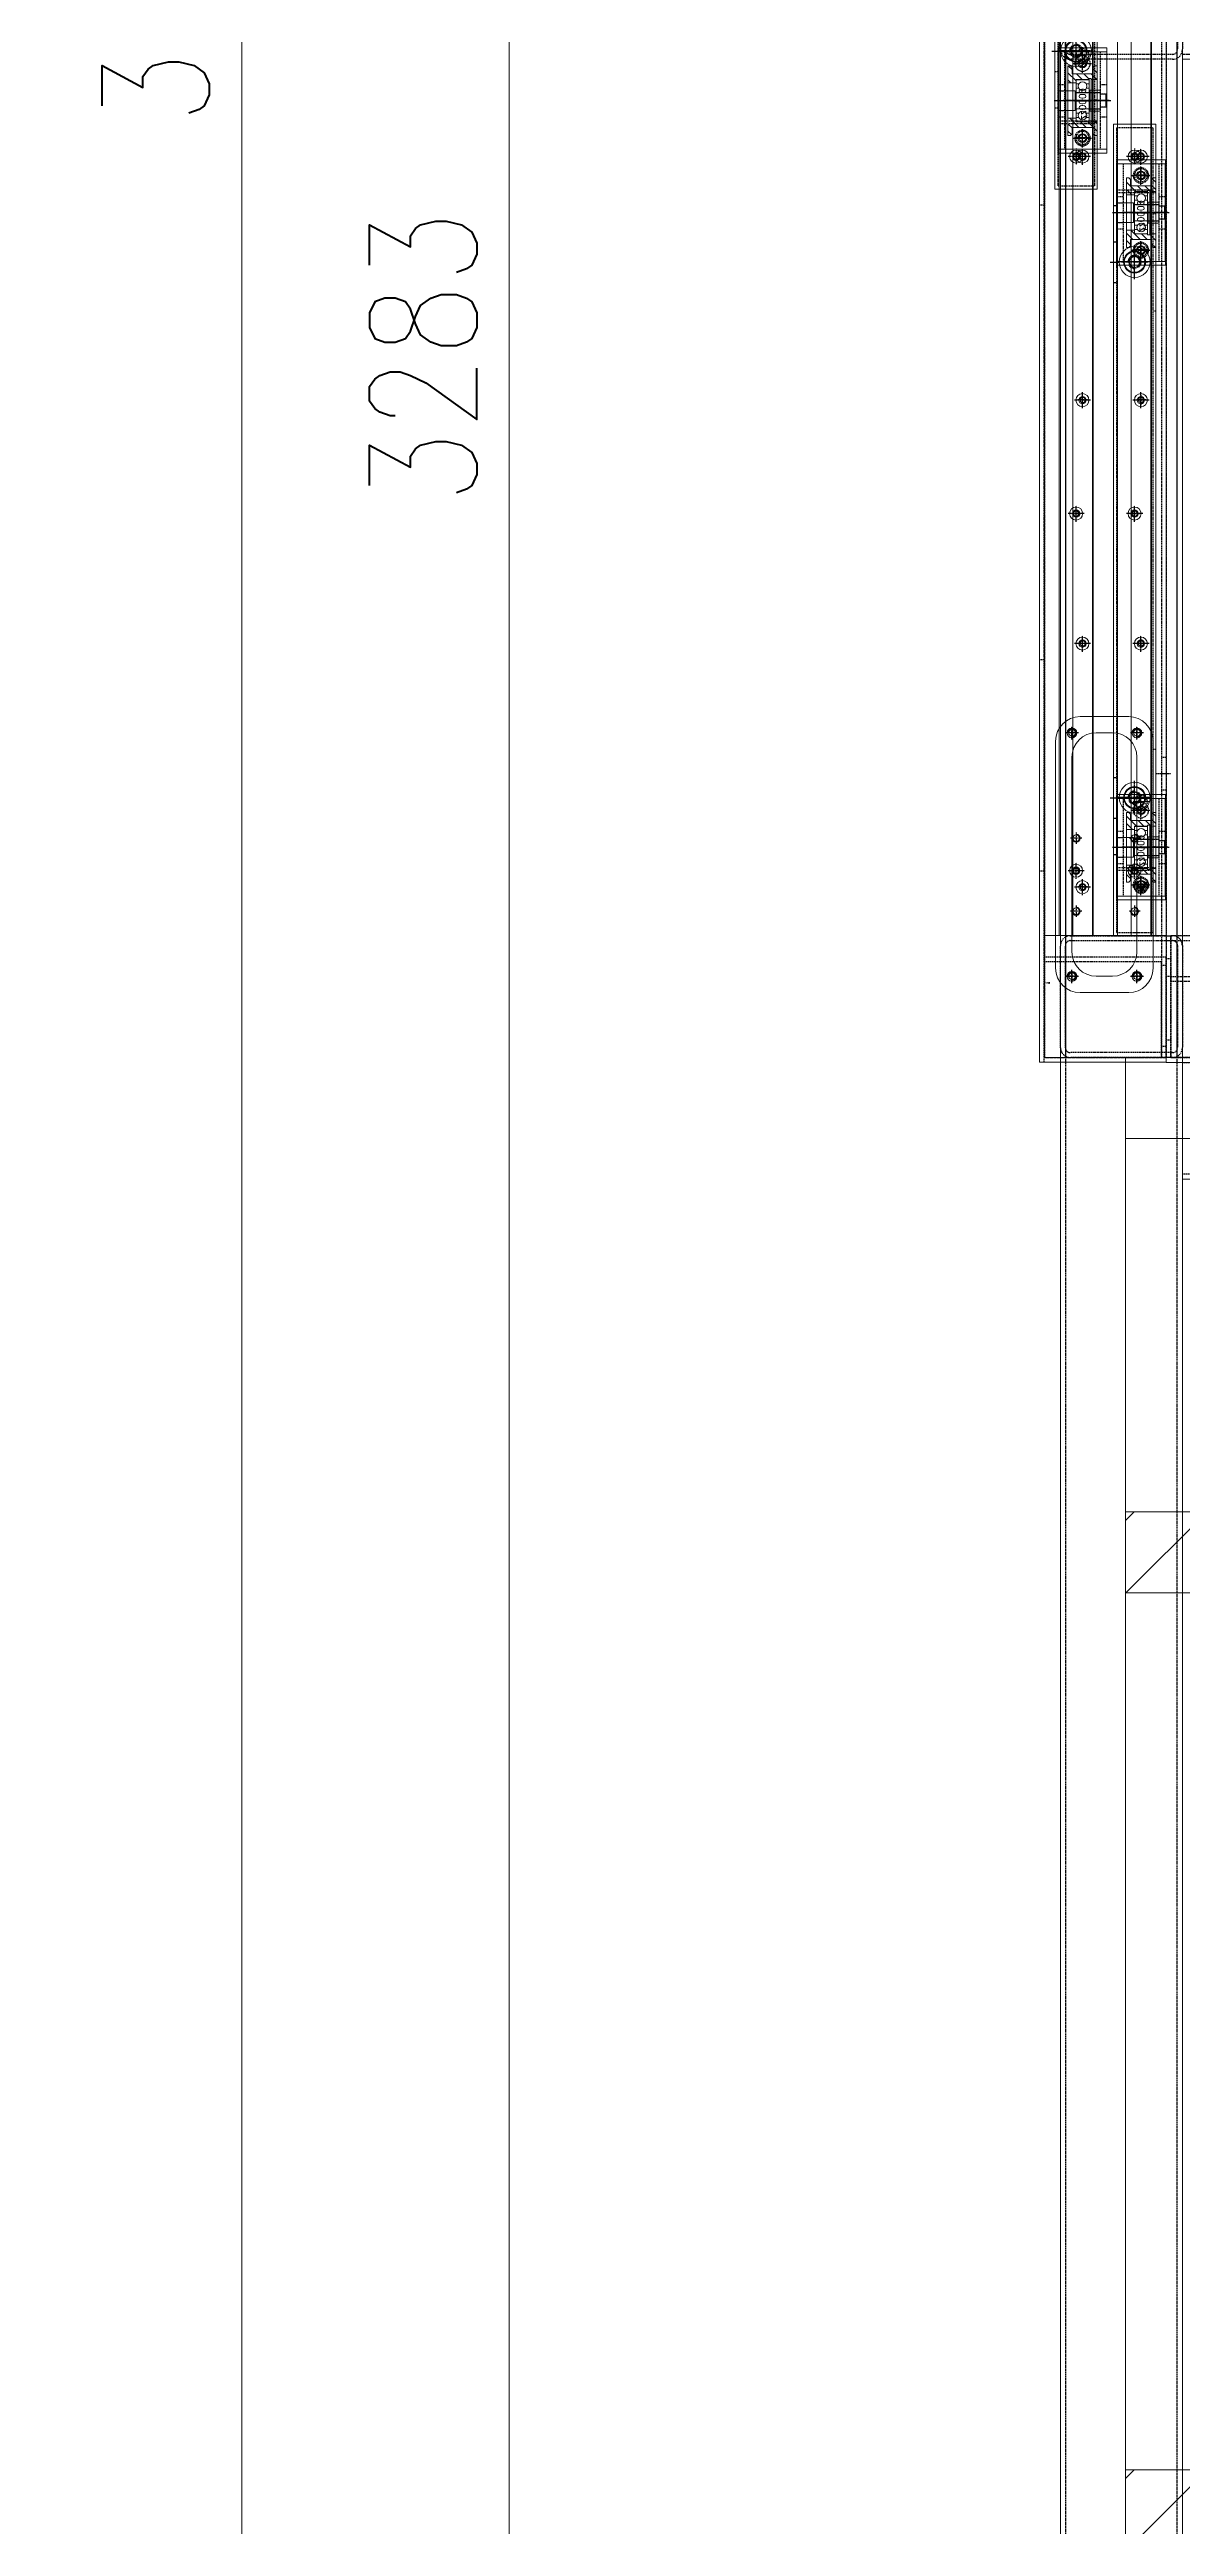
# Model space of a CAD drawing. Header units: millimetres. Extents: x -32759 to 129432, y 390 to 54305.
# Drawn here: x 19694 to 20392, y 23387 to 24913 of the extents above; entities that cross this region are included whole.
import ezdxf

# ---------------------------------------------------------------- set-up
doc = ezdxf.new("R2010")
doc.units = ezdxf.units.MM
for name, pattern in [('CENTER', [2, 1.25, -0.25, 0.25, -0.25]), ('DASHED2', [0.375, 0.25, -0.125]), ('HIDDEN', [0.375, 0.25, -0.125])]:
    doc.linetypes.add(name, pattern=pattern)
doc.layers.add('_BODY', color=7, linetype='Continuous', lineweight=13)
for name, color, linetype in [('CL', 1, 'CENTER'), ('FL', 3, 'Continuous'), ('HL', 2, 'HIDDEN')]:
    doc.layers.add(name, color=color, linetype=linetype)
doc.styles.add('ROAMNS', font='romans.shx', dxfattribs={"width": 0.8, "bigfont": 'whgtxt.shx'})
doc.styles.get("Standard").update_dxf_attribs({"font": 'arial.ttf'})
doc.styles.add('한글', font='romans.shx', dxfattribs={"height": 4, "bigfont": 'whgtxt.shx'})
doc.dimstyles.new('20 작은 한덕_도면칫수', dxfattribs={"dimscale": 20, "dimtxt": 3.3, "dimasz": 3.5, "dimexe": 0.65, "dimexo": 1.25, "dimgap": 1, "dimtad": 1, "dimdec": 0, "dimdsep": 46, "dimtxsty": 'ROAMNS', "dimcen": 0, "dimclrd": 7, "dimclre": 7, "dimclrt": 2, "dimadec": 0, "dimazin": 2, "dimtp": 0.1, "dimtm": 0.1, "dimtfac": 0.71, "dimtdec": 0, "dimtmove": 0, "dimatfit": 3, "dimfxl": 1, "dimlwd": -1, "dimlwe": -1, "dimarcsym": 1})
doc.dimstyles.new('AM_ISO$0', dxfattribs={"dimtxt": 3.5, "dimasz": 3.5, "dimexe": 1, "dimexo": 1, "dimgap": 1.5, "dimtad": 1, "dimdsep": 46, "dimtxsty": 'Standard', "dimcen": 0, "dimclrd": 256, "dimclre": 256, "dimclrt": 2, "dimadec": 0, "dimazin": 2, "dimtp": 0.1, "dimtm": 0.1, "dimtfac": 0.71, "dimtdec": 3, "dimtmove": 0, "dimatfit": 3, "dimfxl": 1, "dimlwd": -1, "dimlwe": -1, "dimarcsym": 1})

# ---------------------------------------------------------------- blocks, each defined once
blk = doc.blocks.new('*D1445')
at = {"color": 7, "linetype": 'ByBlock', "transparency": 16777216}
for p, q in [((268622.9, 139084.9), (268308.4, 139084.9)), ((268321.4, 135871.9), (268321.4, 139014.9)), ((268639.1, 135801.9), (268308.4, 135801.9))]:
    blk.add_line(p, q, dxfattribs=at)
at = {"color": 7, "transparency": 16777216}
for points in [[(268309.8, 139014.9), (268333.1, 139014.9), (268321.4, 139084.9)], [(268309.8, 135871.9), (268333.1, 135871.9), (268321.4, 135801.9)]]:
    blk.add_solid(points, dxfattribs=at)
at = {"layer": 'Defpoints', "color": 0, "transparency": 16777216}
for p in [(268321.4, 139084.9), (268647.9, 139084.9), (268664.1, 135801.9)]:
    blk.add_point(p, dxfattribs=at)
at = {"color": 2, "transparency": 16777216, "insert": (268268.4, 137443.4), "char_height": 66, "attachment_point": 5, "rotation": 90, "style": 'ROAMNS'}
blk.add_mtext('3283', dxfattribs=at)
blk = doc.blocks.new('*D1456')
at = {"color": 7, "linetype": 'ByBlock', "transparency": 16777216}
for p, q in [((268603.4, 139542.8), (268143.7, 139542.8)), ((268156.7, 139472.8), (268156.7, 135881.9)), ((268826.7, 135811.9), (268143.7, 135811.9))]:
    blk.add_line(p, q, dxfattribs=at)
at = {"color": 7, "transparency": 16777216}
for points in [[(268145, 139472.8), (268168.4, 139472.8), (268156.7, 139542.8)], [(268145, 135881.9), (268168.4, 135881.9), (268156.7, 135811.9)]]:
    blk.add_solid(points, dxfattribs=at)
at = {"layer": 'Defpoints', "color": 0, "transparency": 16777216}
for p in [(268628.4, 139542.8), (268156.7, 135811.9), (268851.7, 135811.9)]:
    blk.add_point(p, dxfattribs=at)
at = {"color": 2, "transparency": 16777216, "insert": (268103.7, 137677.3), "char_height": 66, "attachment_point": 5, "rotation": 90, "style": 'ROAMNS'}
blk.add_mtext('3731', dxfattribs=at)
blk = doc.blocks.new('*D660')
at = {"linetype": 'ByBlock', "ltscale": 0.5, "transparency": 16777216}
for p, q in [((208653.4, 29756.3), (208653.4, 29759.4)), ((208656.9, 29758.4), (208744.9, 29758.4)), ((208748.4, 29758), (208748.4, 29757.4))]:
    blk.add_line(p, q, dxfattribs=at)
at = {"ltscale": 0.5, "transparency": 16777216}
for points in [[(208656.9, 29759), (208656.9, 29757.8), (208653.4, 29758.4)], [(208744.9, 29759), (208744.9, 29757.8), (208748.4, 29758.4)]]:
    blk.add_solid(points, dxfattribs=at)
at = {"layer": 'Defpoints', "color": 0, "ltscale": 0.5, "transparency": 16777216}
for p in [(208748.4, 29759), (208748.4, 29758.4), (208653.4, 29755.3)]:
    blk.add_point(p, dxfattribs=at)
at = {"color": 2, "ltscale": 0.5, "transparency": 16777216, "insert": (208700.9, 29761.6), "char_height": 3.5, "attachment_point": 5, "bg_fill": 3, "box_fill_scale": 1.1, "bg_fill_color": 256, "bg_fill_true_color": 13158600, "bg_fill_transparency": 7062}
blk.add_mtext('95', dxfattribs=at)
blk = doc.blocks.new('*D661')
at = {"linetype": 'ByBlock', "ltscale": 0.5, "transparency": 16777216}
for p, q in [((208748.4, 29761.9), (208748.4, 29762.9)), ((208751.9, 29761.9), (208839.9, 29761.9)), ((208843.4, 29761.9), (208843.4, 29762.9))]:
    blk.add_line(p, q, dxfattribs=at)
at = {"ltscale": 0.5, "transparency": 16777216}
for points in [[(208751.9, 29762.5), (208751.9, 29761.4), (208748.4, 29761.9)], [(208839.9, 29762.5), (208839.9, 29761.4), (208843.4, 29761.9)]]:
    blk.add_solid(points, dxfattribs=at)
at = {"layer": 'Defpoints', "color": 0, "ltscale": 0.5, "transparency": 16777216}
for p in [(208748.4, 29760.9), (208843.4, 29761.9), (208843.4, 29760.9)]:
    blk.add_point(p, dxfattribs=at)
at = {"color": 2, "ltscale": 0.5, "transparency": 16777216, "insert": (208795.9, 29765.2), "char_height": 3.5, "attachment_point": 5, "bg_fill": 3, "box_fill_scale": 1.1, "bg_fill_color": 256, "bg_fill_true_color": 13158600, "bg_fill_transparency": 6077}
blk.add_mtext('95', dxfattribs=at)
blk = doc.blocks.new('*D755')
at = {"linetype": 'ByBlock', "ltscale": 0.5, "transparency": 16777216}
for p, q in [((208749.3, 29680.8), (208749.3, 29684.3)), ((208761.4, 29677.3), (208748.3, 29677.3)), ((208819.9, 29670.3), (208748.3, 29670.3)), ((208749.3, 29670.3), (208749.3, 29677.3)), ((208749.3, 29666.8), (208749.3, 29663.3))]:
    blk.add_line(p, q, dxfattribs=at)
at = {"ltscale": 0.5, "transparency": 16777216}
for points in [[(208748.7, 29680.8), (208749.9, 29680.8), (208749.3, 29677.3)], [(208748.7, 29666.8), (208749.9, 29666.8), (208749.3, 29670.3)]]:
    blk.add_solid(points, dxfattribs=at)
at = {"layer": 'Defpoints', "color": 0, "ltscale": 0.5, "transparency": 16777216}
for p in [(208762.4, 29677.3), (208820.9, 29670.3)]:
    blk.add_point(p, dxfattribs=at)
at = {"color": 2, "ltscale": 0.5, "transparency": 16777216, "insert": (208746, 29673.8), "char_height": 3.5, "attachment_point": 5, "rotation": 90, "bg_fill": 3, "box_fill_scale": 1.1, "bg_fill_color": 256, "bg_fill_true_color": 13158600, "bg_fill_transparency": 2672}
blk.add_mtext('7', dxfattribs=at)
at = {"layer": 'Defpoints', "color": 0, "ltscale": 0.5, "transparency": 16777216}
blk.add_point((208749.3, 29677.3), dxfattribs=at)
blk = doc.blocks.new('78E4TWT')
at = {"ltscale": 0.5}
blk.add_line((196019.9, 17822.8), (199299.9, 17822.8), dxfattribs=at)
at = {"layer": 'HL', "ltscale": 3}
for p, q in [((196019.9, 17894.6), (199299.9, 17894.6)), ((196019.9, 17826), (199299.9, 17826))]:
    blk.add_line(p, q, dxfattribs=at)
blk = doc.blocks.new('78544')
blk.add_blockref('78E4TWT', (-6405.6, 4246.2))
blk = doc.blocks.new('ityio')
at = {"ltscale": 0.5}
for p, q in [((202295.4, 29027.3), (201945.4, 29027.3)), ((201945.4, 29027.3), (201945.4, 28952.3)), ((202295.4, 29027.3), (202295.4, 28952.3)), ((201945.4, 28952.3), (202295.4, 28952.3))]:
    blk.add_line(p, q, dxfattribs=at)
at = {"layer": 'HL', "ltscale": 3}
for p, q in [((201945.4, 29024.1), (202295.4, 29024.1)), ((201945.4, 28955.5), (202295.4, 28955.5))]:
    blk.add_line(p, q, dxfattribs=at)
blk = doc.blocks.new('TYWERWRW')
at = {"ltscale": 0.5}
for p, q in [((197229.9, 17897.8), (196019.9, 17897.8)), ((196019.9, 17897.8), (196019.9, 17822.8)), ((197229.9, 17897.8), (197229.9, 17822.8)), ((196019.9, 17822.8), (197229.9, 17822.8))]:
    blk.add_line(p, q, dxfattribs=at)
at = {"layer": 'HL', "ltscale": 3}
for p, q in [((196019.9, 17894.6), (197229.9, 17894.6)), ((196019.9, 17826), (197229.9, 17826))]:
    blk.add_line(p, q, dxfattribs=at)
blk = doc.blocks.new('453RR')
for p in [(2234.4, 1662.6), (2234.4, 1237.6)]:
    blk.add_blockref('TYWERWRW', p)
at = {"color": 0, "rotation": 90}
blk.add_blockref('ityio', (227281.6, -182810), dxfattribs=at)
at = {"color": 0, "xscale": -1, "rotation": 270}
blk.add_blockref('ityio', (170437, -182810), dxfattribs=at)
blk = doc.blocks.new('y8ll')
at = {"ltscale": 0.5}
for p, q in [((206532.5, 29889.1), (205707.5, 29889.1)), ((205707.5, 29889.1), (205707.5, 29814.1)), ((206532.5, 29889.1), (206532.5, 29814.1)), ((205707.5, 29814.1), (206532.5, 29814.1))]:
    blk.add_line(p, q, dxfattribs=at)
at = {"layer": 'HL', "ltscale": 3}
for p, q in [((205707.5, 29885.9), (206532.5, 29885.9)), ((205707.5, 29817.3), (206532.5, 29817.3))]:
    blk.add_line(p, q, dxfattribs=at)
blk = doc.blocks.new('R6WRWT')
at = {"ltscale": 0.5}
for p, q in [((208028.3, 17762.3), (205958.3, 17762.3)), ((205958.3, 17762.3), (205958.3, 17687.3)), ((205958.3, 17687.3), (208028.3, 17687.3))]:
    blk.add_line(p, q, dxfattribs=at)
at = {"layer": 'HL', "ltscale": 3}
for p, q in [((205958.3, 17759.1), (208028.3, 17759.1)), ((205958.3, 17690.5), (208028.3, 17690.5))]:
    blk.add_line(p, q, dxfattribs=at)
blk = doc.blocks.new('tyudrt')
at = {"layer": 'HL', "ltscale": 3}
for p, q in [((311314.9, 62.8), (311314.9, 125.8)), ((311317.9, 62.8), (311317.9, 125.8)), ((311320.9, 131.8), (311383.9, 131.8)), ((311320.9, 128.8), (311383.9, 128.8)), ((311386.9, 125.8), (311386.9, 62.8)), ((311389.9, 125.8), (311389.9, 62.8)), ((311383.9, 59.8), (311320.9, 59.8)), ((311383.9, 56.8), (311320.9, 56.8))]:
    blk.add_line(p, q, dxfattribs=at)
for centre, radius, start, end in [((311320.9, 125.8), 6, 90, 180), ((311320.9, 125.8), 3, 90, 180), ((311383.9, 125.8), 6, 0, 90), ((311383.9, 125.8), 3, 0, 90), ((311320.9, 62.8), 6, 180, 270), ((311320.9, 62.8), 3, 180, 270), ((311383.9, 62.8), 6, 270, 0), ((311383.9, 62.8), 3, 270, 0)]:
    blk.add_arc(centre, radius, start, end, dxfattribs=at)
blk = doc.blocks.new('T7ETT')
at = {"ltscale": 0.5}
for p, q in [((208158.9, 18593.1), (206535.9, 18593.1)), ((206535.9, 18593.1), (206535.9, 18518.1)), ((208158.9, 18593.1), (208158.9, 18518.1)), ((206535.9, 18518.1), (208158.9, 18518.1))]:
    blk.add_line(p, q, dxfattribs=at)
at = {"layer": 'HL', "ltscale": 3}
for p, q in [((206535.9, 18589.9), (208158.9, 18589.9)), ((206535.9, 18521.3), (208158.9, 18521.3))]:
    blk.add_line(p, q, dxfattribs=at)
blk = doc.blocks.new('567W55')
at = {"ltscale": 0.5}
for p, q in [((192913.8, 19729.5), (192913.8, 19219.5)), ((192913.8, 19219.5), (194983.8, 19219.5))]:
    blk.add_line(p, q, dxfattribs=at)
blk = doc.blocks.new('574534')
at = {"rotation": 90}
blk.add_blockref('T7ETT', (212121.9, -187231.4), dxfattribs=at)
for name, p in [('567W55', (0, 0)), ('R6WRWT', (-13044.4, 1542.1))]:
    blk.add_blockref(name, p)
at = {"color": 0, "rotation": 90}
blk.add_blockref('y8ll', (223417.9, -186403.1), dxfattribs=at)
at = {"xscale": -1}
for p in [(504303.7, 19172.6), (504918.7, 19172.6)]:
    blk.add_blockref('tyudrt', p, dxfattribs=at)
blk = doc.blocks.new('SDFGSDFGS')
at = {"color": 3}
blk.add_circle((338268.5, -35001.9), 3.32, dxfattribs=at)
at = {"layer": 'CL', "color": 1}
for p, q in [((338263.5, -35001.9), (338273.5, -35001.9)), ((338268.5, -34996.9), (338268.5, -35006.9))]:
    blk.add_line(p, q, dxfattribs=at)
at = {"layer": 'FL', "color": 1}
blk.add_arc((338268.5, -35001.9), 4, 270, 180, dxfattribs=at)
blk = doc.blocks.new('t7rtrs')
for p, q in [((226166.8, 12138.8), (226194.5, 12166.5)), ((226446.7, 12166.5), (226446.7, 11706.5)), ((226496.7, 11706.5), (226496.7, 12166.5)), ((227086.9, 11706.5), (227086.9, 12166.5)), ((227316.8, 12166.2), (227317.1, 12166.5)), ((227316.8, 12121.3), (227362, 12166.5)), ((227316.8, 12151.5), (226216.8, 12151.5)), ((226446.7, 12110.8), (226487.4, 12151.5)), ((227036.9, 12110.8), (227077.6, 12151.5)), ((226166.8, 12093.9), (226216.8, 12143.9)), ((226446.7, 12065.9), (226496.7, 12115.9)), ((227036.9, 12065.9), (227086.9, 12115.9)), ((227316.8, 12076.4), (227366.8, 12126.4)), ((226166.8, 12049), (226216.8, 12099)), ((226446.7, 12021), (226496.7, 12071)), ((227036.9, 12021), (227086.9, 12071)), ((227316.8, 12031.5), (227366.8, 12081.5)), ((226166.8, 12004.1), (226216.8, 12054.1)), ((226446.7, 11976.1), (226496.7, 12026.1)), ((227036.9, 11976.1), (227086.9, 12026.1)), ((227325, 11994.9), (227366.8, 12036.6)), ((226166.8, 11959.2), (226216.8, 12009.2)), ((226446.7, 11931.2), (226496.7, 11981.2)), ((227036.9, 11931.2), (227086.9, 11981.2)), ((227316.8, 11992), (227086.9, 11992)), ((227316.8, 11941.7), (227366.8, 11991.7)), ((226166.8, 11914.3), (226216.8, 11964.3)), ((226446.7, 11886.3), (226496.7, 11936.3)), ((227036.9, 11886.3), (227086.9, 11936.3)), ((227316.8, 11941.9), (227086.9, 11941.9)), ((227316.8, 11896.8), (227366.8, 11946.8)), ((226166.8, 11869.4), (226216.8, 11919.4)), ((226446.7, 11841.4), (226496.7, 11891.4)), ((227036.9, 11841.4), (227086.9, 11891.4)), ((227316.8, 11851.9), (227366.8, 11901.9)), ((226166.8, 11824.5), (226216.8, 11874.5)), ((227334, 11824.2), (227366.8, 11857)), ((226446.7, 11796.5), (226496.7, 11846.5)), ((227036.9, 11796.5), (227086.9, 11846.5)), ((226166.8, 11779.6), (226216.8, 11829.6)), ((226446.7, 11751.6), (226496.7, 11801.6)), ((227036.9, 11751.6), (227086.9, 11801.6)), ((226166.8, 11734.7), (226216.8, 11784.7)), ((226446.7, 11706.7), (226496.7, 11756.7)), ((227036.9, 11706.7), (227086.9, 11756.7)), ((226183.5, 11706.5), (226216.8, 11739.7)), ((226491.4, 11706.5), (226496.7, 11711.8)), ((227081.6, 11706.5), (227086.9, 11711.8))]:
    blk.add_line(p, q)
at = {"color": 0}
for p, q in [((226166.8, 12166.5), (227366.8, 12166.5)), ((226166.8, 12166.5), (226166.8, 11666.5)), ((226216.8, 11706.5), (226216.8, 12166.5)), ((226446.7, 11706.5), (226446.7, 12166.5)), ((227036.9, 11706.5), (227036.9, 12166.5)), ((227187.2, 12016.5), (227187.2, 12166.5)), ((227297.2, 12166.5), (227187.2, 12166.5)), ((227297.2, 12016.5), (227297.2, 12166.5)), ((227316.8, 11706.5), (227316.8, 12166.5)), ((227366.8, 11666.5), (227366.8, 12166.5)), ((227297.2, 12016.5), (227187.2, 12016.5)), ((226166.8, 11706.5), (227366.8, 11706.5)), ((226166.8, 11666.5), (227366.8, 11666.5))]:
    blk.add_line(p, q, dxfattribs=at)
at = {"linetype": 'DASHED2'}
blk.add_line((227316.8, 12166.5), (227316.8, 12151.5), dxfattribs=at)
at = {"color": 1}
for p, q in [((227202.2, 12030.5), (227202.2, 12150.5)), ((227282.2, 12150.5), (227202.2, 12150.5)), ((227202.2, 12150.5), (227282.2, 12030.5)), ((227202.2, 12030.5), (227282.2, 12150.5)), ((227282.2, 12030.5), (227282.2, 12150.5)), ((227282.2, 12030.5), (227202.2, 12030.5)), ((227242.2, 11804.2), (227242.2, 11844.2)), ((227086.9, 11824.2), (227343.4, 11824.2)), ((227222.2, 11824.2), (227262.2, 11824.2))]:
    blk.add_line(p, q, dxfattribs=at)
blk.add_lwpolyline([(227086.9, 11941.9), (227316.8, 11941.9), (227316.8, 11706.5), (227086.9, 11706.5)], close=True, dxfattribs=at)
at = {"color": 0}
blk.add_lwpolyline([(226516.2, 11887.6), (227016, 11887.6), (227016, 11837.5), (226516.2, 11837.5)], close=True, dxfattribs=at)
for centre, radius in [((227197.2, 12158.7), 3), ((227288.4, 12158.7), 3), ((227197.2, 12026.5), 3), ((227288.4, 12026.5), 3), ((227242.2, 11824.2), 20)]:
    blk.add_circle(centre, radius)
at = {"color": 1, "linetype": 'CENTER', "ltscale": 5}
blk.add_circle((227242.2, 11824.2), 45, dxfattribs=at)
for centre in [(226191.8, 11916.5), (227341.8, 11916.5)]:
    blk.add_ellipse(centre, major_axis=(0, 15.5), ratio=0.41936)
at = {"color": 3}
blk.add_blockref('SDFGSDFGS', (-111026.4, 46871.1), dxfattribs=at)
for p, rotation in [((27756.4, -263601.5), 59.99999999999949), ((88459.4, 322296.8), 300.0000000000005), ((366025, -298648.4), 120.0000000000005), ((426727.9, 287249.9), 239.9999999999995), ((565510.7, -23222.7), 180)]:
    blk.add_blockref('SDFGSDFGS', p, dxfattribs=dict(at, rotation=rotation))
blk = doc.blocks.new('*D1346')
at = {"linetype": 'ByBlock', "ltscale": 0.5, "transparency": 16777216}
for p, q in [((97795.9, 11020), (97795.9, 11065.9)), ((97799.4, 11064.9), (98302.4, 11064.9)), ((98305.9, 11020), (98305.9, 11065.9))]:
    blk.add_line(p, q, dxfattribs=at)
at = {"ltscale": 0.5, "transparency": 16777216}
for points in [[(97799.4, 11064.3), (97799.4, 11065.5), (97795.9, 11064.9)], [(98302.4, 11064.3), (98302.4, 11065.5), (98305.9, 11064.9)]]:
    blk.add_solid(points, dxfattribs=at)
at = {"layer": 'Defpoints', "color": 0, "ltscale": 0.5, "transparency": 16777216}
for p in [(98305.9, 11064.9), (97795.9, 11019), (98305.9, 11019)]:
    blk.add_point(p, dxfattribs=at)
at = {"color": 2, "ltscale": 0.5, "transparency": 16777216, "insert": (98050.9, 11061.6), "char_height": 3.5, "attachment_point": 5, "rotation": 180}
blk.add_mtext('510', dxfattribs=at)
blk = doc.blocks.new('*D1347')
at = {"linetype": 'ByBlock', "ltscale": 0.5, "transparency": 16777216}
for p, q in [((97795.9, 10985.2), (97795.9, 11000.1)), ((97868.4, 10999.1), (97799.4, 10999.1)), ((97871.9, 10895.3), (97871.9, 11000.1))]:
    blk.add_line(p, q, dxfattribs=at)
at = {"ltscale": 0.5, "transparency": 16777216}
for points in [[(97799.4, 10998.6), (97799.4, 10999.7), (97795.9, 10999.1)], [(97868.4, 10998.6), (97868.4, 10999.7), (97871.9, 10999.1)]]:
    blk.add_solid(points, dxfattribs=at)
at = {"layer": 'Defpoints', "color": 0, "ltscale": 0.5, "transparency": 16777216}
for p in [(97795.9, 10999.1), (97795.9, 10984.2), (97871.9, 10894.3)]:
    blk.add_point(p, dxfattribs=at)
at = {"color": 2, "ltscale": 0.5, "transparency": 16777216, "insert": (97833.9, 10995.9), "char_height": 3.5, "attachment_point": 5, "rotation": 180}
blk.add_mtext('76', dxfattribs=at)
blk = doc.blocks.new('r6qq3rwq')
at = {"ltscale": 0.5}
for radius in [4, 2.25]:
    blk.add_circle((157631.8, 30506), radius, dxfattribs=at)
at = {"layer": 'CL', "ltscale": 0.5}
for p, q in [((157626.8, 30506), (157636.8, 30506)), ((157631.8, 30511), (157631.8, 30501))]:
    blk.add_line(p, q, dxfattribs=at)
blk = doc.blocks.new('6tuerte')
at = {"ltscale": 0.5}
for p, q in [((158864.4, 29431), (158864.4, 29419)), ((158864.4, 29431), (159824.4, 29431)), ((159824.4, 29431), (159824.4, 29419)), ((158864.4, 29419), (159824.4, 29419))]:
    blk.add_line(p, q, dxfattribs=at)
for p in [(1262.6, -1081.1), (1412.6, -1081.1), (1562.6, -1081.1), (1712.6, -1081.1), (1862.6, -1081.1), (2012.6, -1081.1), (2162.6, -1081.1)]:
    blk.add_blockref('r6qq3rwq', p)
blk = doc.blocks.new('ryuere')
at = {"layer": 'HL', "ltscale": 3}
for p, q in [((-17901.7, 10665.7), (-17901.7, 10667.2)), ((-17841.7, 10665.7), (-17841.7, 10667.2))]:
    blk.add_line(p, q, dxfattribs=at)
blk = doc.blocks.new('tirru')
at = {"layer": 'CL'}
for p, q in [((-18451.7, 9463.8), (-18451.7, 9453.9)), ((-18456.6, 9458.8), (-18446.8, 9458.8))]:
    blk.add_line(p, q, dxfattribs=at)
at = {"layer": 'HL', "ltscale": 3}
blk.add_circle((-18451.7, 9458.8), 4, dxfattribs=at)
blk = doc.blocks.new('r66uru')
at = {"layer": 'CL'}
blk.add_line((-18386.7, 10633.2), (-18386.7, 10639.2), dxfattribs=at)
at = {"layer": 'HL', "ltscale": 3}
for p, q in [((-18399.2, 10635.2), (-18399.2, 10637.2)), ((-18374.2, 10635.2), (-18374.2, 10637.2))]:
    blk.add_line(p, q, dxfattribs=at)
blk = doc.blocks.new('fjffj')
at = {"layer": 'HL', "ltscale": 3}
for p, q in [((-18321.7, 10635.2), (-18321.7, 10637.2)), ((-17921.7, 10635.2), (-17921.7, 10637.2))]:
    blk.add_line(p, q, dxfattribs=at)
blk = doc.blocks.new('tyrttet')
blk.add_circle((200207.9, 17418.1), 6.6)
at = {"layer": 'CL'}
for p, q in [((200207.9, 17426.2), (200207.9, 17410)), ((200199.8, 17418.1), (200216, 17418.1))]:
    blk.add_line(p, q, dxfattribs=at)
blk = doc.blocks.new('trtete')
for p, q in [((200122.9, 17402.1), (200122.9, 17428.1)), ((200122.9, 17428.1), (200622.9, 17428.1)), ((200622.9, 17402.1), (200622.9, 17428.1)), ((200122.9, 17402.1), (200622.9, 17402.1))]:
    blk.add_line(p, q)
at = {"layer": 'HL', "ltscale": 3}
for p, q in [((200124.9, 17404.1), (200124.9, 17426.6)), ((200124.9, 17426.6), (200620.9, 17426.6)), ((200163.4, 17404.1), (200163.4, 17426.6)), ((200164.9, 17404.1), (200164.9, 17428.1)), ((200580.9, 17404.1), (200580.9, 17428.1)), ((200582.4, 17404.1), (200582.4, 17426.6)), ((200620.9, 17404.1), (200620.9, 17426.6)), ((200124.9, 17404.1), (200620.9, 17404.1))]:
    blk.add_line(p, q, dxfattribs=at)
at = {"xscale": -1}
for name, p in [('ryuere', (182336.2, 6760.9)), ('r66uru', (182151.2, 6766.9))]:
    blk.add_blockref(name, p, dxfattribs=at)
for name, p in [('ryuere', (218409.6, 6760.9)), ('tirru', (218606.1, 7960.2)), ('tyrttet', (0, -3)), ('tirru', (218657.1, 7960.2)), ('tyrttet', (330, -3)), ('tirru', (218997.1, 7960.2)), ('tirru', (219043.1, 7960.2)), ('fjffj', (218494.6, 6766.9)), ('r66uru', (218594.6, 6766.9))]:
    blk.add_blockref(name, p)
blk = doc.blocks.new('tu7yett')
at = {"ltscale": 0.5}
for radius in [9.5, 6.83, 6.33]:
    blk.add_circle((203706, 14336.9), radius, dxfattribs=at)
at = {"layer": 'CL', "ltscale": 0.5}
for p, q in [((203706, 14347.4), (203706, 14326.4)), ((203695.5, 14336.9), (203716.5, 14336.9))]:
    blk.add_line(p, q, dxfattribs=at)
at = {"layer": 'FL', "ltscale": 0.5}
blk.add_circle((203706, 14336.9), 3.32, dxfattribs=at)
at = {"layer": 'HL', "ltscale": 0.5}
blk.add_circle((203706, 14336.9), 4, dxfattribs=at)
blk = doc.blocks.new('uiorwe')
blk.add_circle((-18255.5, 8800.9), 2.75)
at = {"layer": 'CL'}
for p, q in [((-18255.5, 8795.2), (-18255.5, 8806.7)), ((-18261.2, 8800.9), (-18249.7, 8800.9))]:
    blk.add_line(p, q, dxfattribs=at)
at = {"layer": 'HL', "ltscale": 3}
blk.add_circle((-18255.5, 8800.9), 4.75, dxfattribs=at)
blk = doc.blocks.new('tyuwtt')
at = {"layer": 'CL'}
blk.add_line((-18535.9, 8734.9), (-18528.9, 8734.9), dxfattribs=at)
at = {"layer": 'HL', "ltscale": 3}
for p, q in [((-18534.4, 8738.9), (-18530.4, 8738.9)), ((-18534.4, 8730.9), (-18530.4, 8730.9))]:
    blk.add_line(p, q, dxfattribs=at)
blk = doc.blocks.new('RERE')
at = {"layer": 'CL'}
blk.add_line((201660.8, 16292.7), (201667.8, 16292.7), dxfattribs=at)
at = {"layer": 'HL', "ltscale": 3}
for p, q in [((201662.3, 16298.7), (201666.3, 16298.7)), ((201662.3, 16286.7), (201666.3, 16286.7))]:
    blk.add_line(p, q, dxfattribs=at)
blk = doc.blocks.new('R6UEWT')
at = {"ltscale": 0.5}
for p, q in [((201575.6, 16344.3), (201575.6, 16374.3)), ((201635.6, 16374.3), (201575.6, 16374.3)), ((201635.6, 16344.3), (201635.6, 16374.3)), ((201635.6, 16344.3), (201575.6, 16344.3))]:
    blk.add_line(p, q, dxfattribs=at)
at = {"layer": 'HL', "ltscale": 3}
for p, q in [((201595.6, 16370.3), (201595.6, 16374.3)), ((201615.6, 16370.3), (201615.6, 16374.3)), ((201635.6, 16370.3), (201575.6, 16370.3)), ((201635.6, 16348.3), (201575.6, 16348.3)), ((201595.6, 16344.3), (201595.6, 16348.3)), ((201615.6, 16344.3), (201615.6, 16348.3))]:
    blk.add_line(p, q, dxfattribs=at)
at = {"extrusion": (0, 0, -1), "zscale": -1, "rotation": 270}
blk.add_blockref('tyuwtt', (-210340.5, -2160.1), dxfattribs=at)
for p in [(219838, 7558.4), (219884, 7558.4)]:
    blk.add_blockref('uiorwe', p)
at = {"rotation": 90}
blk.add_blockref('RERE', (217898.3, -185317.9), dxfattribs=at)
blk = doc.blocks.new('UTREE')
at = {"ltscale": 0.5}
h = blk.add_hatch(dxfattribs=at)
h.set_pattern_fill('ANSI31', color=1, style=0)
h.paths.add_polyline_path([(201430.5, 16367), (201438.5, 16367), (201438.5, 16367.6), (201439.8, 16367.6), (201439.8, 16367), (201443.5, 16367), (201443.5, 16375.5), (201442, 16375.5), (201441, 16374.5), (201441, 16370.5), (201428, 16370.5), (201428, 16374.5), (201427, 16375.5), (201425.5, 16375.5), (201425.5, 16364.9), (201430.5, 16364.9)])
h.paths.add_polyline_path([(201441, 16337.5), (201441, 16333.5), (201442, 16332.5), (201443.5, 16332.5), (201443.5, 16341), (201439.8, 16341), (201439.8, 16340.4), (201438.5, 16340.4), (201438.5, 16341), (201430.5, 16341), (201430.5, 16343.1), (201425.5, 16343.1), (201425.5, 16332.5), (201427, 16332.5), (201428, 16333.5), (201428, 16337.5)])
for p, q in [((201425.5, 16375.5), (201425.5, 16332.5)), ((201427, 16375.5), (201425.5, 16375.5)), ((201428, 16374.5), (201427, 16375.5)), ((201428, 16374.5), (201428, 16370.5)), ((201442, 16375.5), (201441, 16374.5)), ((201441, 16374.5), (201441, 16370.5)), ((201442, 16375.5), (201443.5, 16375.5)), ((201443.5, 16375.5), (201443.5, 16332.5)), ((201430.5, 16364.9), (201425.5, 16364.9)), ((201441, 16370.5), (201428, 16370.5)), ((201430.5, 16367), (201430.5, 16341)), ((201438.5, 16367), (201430.5, 16367)), ((201438.5, 16367.6), (201438.5, 16340.4)), ((201438.5, 16367.6), (201439.8, 16367.6)), ((201439.8, 16367.6), (201439.8, 16340.4)), ((201443.5, 16367), (201439.8, 16367)), ((201430.5, 16343.1), (201425.5, 16343.1)), ((201427, 16332.5), (201425.5, 16332.5)), ((201428, 16333.5), (201427, 16332.5)), ((201428, 16337.5), (201428, 16333.5)), ((201441, 16337.5), (201428, 16337.5)), ((201438.5, 16341), (201430.5, 16341)), ((201438.5, 16340.4), (201439.8, 16340.4)), ((201443.5, 16341), (201439.8, 16341)), ((201441, 16337.5), (201441, 16333.5)), ((201441, 16333.5), (201442, 16332.5)), ((201442, 16332.5), (201443.5, 16332.5))]:
    blk.add_line(p, q, dxfattribs=at)
at = {"layer": 'CL', "ltscale": 0.5}
blk.add_line((201446.5, 16354), (201422.5, 16354), dxfattribs=at)
blk = doc.blocks.new('67etrre')
at = {"color": 1, "ltscale": 0.5}
for p, q in [((306752, 12561.4), (306752, 12536.4)), ((306753.7, 12559.2), (306752, 12559.2)), ((306759.5, 12561.9), (306752.5, 12561.9)), ((306760, 12559.2), (306758.3, 12559.2)), ((306760, 12536.4), (306760, 12561.4)), ((306753.7, 12556.5), (306752, 12556.5)), ((306752.5, 12553.9), (306759.5, 12553.9)), ((306759.5, 12543.9), (306752.5, 12543.9)), ((306760, 12556.5), (306758.3, 12556.5)), ((306753.7, 12541.2), (306752, 12541.2)), ((306753.7, 12538.5), (306752, 12538.5)), ((306752.5, 12535.9), (306759.5, 12535.9)), ((306760, 12541.2), (306758.3, 12541.2)), ((306760, 12538.5), (306758.3, 12538.5))]:
    blk.add_line(p, q, dxfattribs=at)
for centre in [(306756, 12557.9), (306756, 12539.9)]:
    blk.add_circle(centre, 2.67, dxfattribs=at)
for centre, start, end in [((306752.5, 12561.4), 90, 180), ((306759.5, 12561.4), 0, 90), ((306752.5, 12554.4), 180, 270), ((306752.5, 12543.4), 90, 180), ((306759.5, 12554.4), 270, 0), ((306759.5, 12543.4), 0, 90), ((306752.5, 12536.4), 180, 270), ((306759.5, 12536.4), 270, 0)]:
    blk.add_arc(centre, 0.5, start, end, dxfattribs=at)
at = {"layer": 'CL', "ltscale": 0.5}
blk.add_line((306751, 12548.9), (306761, 12548.9), dxfattribs=at)
at = {"ltscale": 0.5, "style": '한글'}
blk.add_text('6000zz', height=4, rotation=90, dxfattribs=at).set_placement((306757.9, 12541))
blk = doc.blocks.new('7UERE')
at = {"ltscale": 0.5}
for p, q in [((201578.5, 16473.6), (201579, 16474.1)), ((201578.5, 16473.6), (201578.5, 16462.6)), ((201589, 16474.1), (201579, 16474.1)), ((201579, 16474.1), (201579, 16462.1)), ((201589, 16462.1), (201589, 16474.1)), ((201604.5, 16473.1), (201589, 16473.1)), ((201578.5, 16462.6), (201579, 16462.1)), ((201589, 16462.1), (201579, 16462.1)), ((201604.5, 16463.1), (201589, 16463.1))]:
    blk.add_line(p, q, dxfattribs=at)
for p, q in [((201604.5, 16473.1), (201604.5, 16463.1)), ((201604.5, 16472.1), (201608, 16472.1)), ((201608, 16472.1), (201608.5, 16471.6)), ((201608, 16472.1), (201608, 16464.1)), ((201608.5, 16471.6), (201608.5, 16464.6)), ((201604.5, 16464.1), (201608, 16464.1)), ((201608.5, 16464.6), (201608, 16464.1))]:
    blk.add_line(p, q)
at = {"layer": 'CL'}
blk.add_line((201576, 16468.1), (201611, 16468.1), dxfattribs=at)
blk = doc.blocks.new('YURTETT')
at = {"ltscale": 0.5}
for p, q in [((201630.7, 16474.6), (201637.2, 16474.6)), ((201630.7, 16474.6), (201630.7, 16461.6)), ((201637.2, 16474.6), (201637.2, 16461.6)), ((201630.7, 16461.6), (201637.2, 16461.6))]:
    blk.add_line(p, q, dxfattribs=at)
at = {"layer": 'CL', "ltscale": 0.5}
blk.add_line((201628.7, 16468.1), (201639.2, 16468.1), dxfattribs=at)
at = {"layer": 'HL', "ltscale": 3}
for p, q in [((201630.7, 16473.1), (201637.2, 16473.1)), ((201630.7, 16463.1), (201637.2, 16463.1))]:
    blk.add_line(p, q, dxfattribs=at)
blk = doc.blocks.new('5YWWWE')
blk.add_blockref('R6UEWT', (-68.5, 300.4))
at = {"color": 1, "rotation": 90}
blk.add_blockref('UTREE', (217891.1, -184774.7), dxfattribs=at)
at = {"rotation": 90}
for name, p in [('67etrre', (214085.9, -290096.2)), ('YURTETT', (218005.2, -184966.5)), ('7UERE', (218005.2, -184933.8))]:
    blk.add_blockref(name, p, dxfattribs=at)
blk = doc.blocks.new('TYEWRW')
at = {"ltscale": 0.5}
blk.add_circle((316722.3, 32394.1), 2.07, dxfattribs=at)
at = {"color": 1, "ltscale": 0.5}
blk.add_arc((316722.3, 32394.1), 2.5, 270, 180, dxfattribs=at)
at = {"layer": 'CL', "ltscale": 0.5}
for p, q in [((316722.3, 32397.6), (316722.3, 32390.6)), ((316718.8, 32394.1), (316725.8, 32394.1))]:
    blk.add_line(p, q, dxfattribs=at)
blk = doc.blocks.new('trwew')
at = {"ltscale": 0.5}
for p, q in [((201573.1, 16182.9), (201573.1, 16152.9)), ((201573.1, 16182.9), (201638.1, 16182.9)), ((201638.1, 16182.9), (201638.1, 16152.9)), ((201573.1, 16152.9), (201638.1, 16152.9))]:
    blk.add_line(p, q, dxfattribs=at)
for p in [(-115139.8, -16226.2), (-115093.8, -16226.2)]:
    blk.add_blockref('TYEWRW', p)
blk = doc.blocks.new('6qwrqr')
for name, p in [('trwew', (505.4, 160.8)), ('5YWWWE', (573.8, -331.1)), ('trwew', (896.4, 160.8)), ('5YWWWE', (964.8, -331.1)), ('trtete', (1933.5, -1090.4)), ('tu7yett', (-1564.5, 1987.8)), ('tu7yett', (-1234.5, 1987.8))]:
    blk.add_blockref(name, p)
blk = doc.blocks.new('5TU7WRRW')
at = {"color": 6, "ltscale": 0.5}
for radius in [4, 2.25]:
    blk.add_circle((205051.6, 17515), radius, dxfattribs=at)
at = {"layer": 'CL', "ltscale": 0.5}
for p, q in [((205051.6, 17520), (205051.6, 17510)), ((205046.6, 17515), (205056.6, 17515))]:
    blk.add_line(p, q, dxfattribs=at)
blk = doc.blocks.new('5673Q')
at = {"ltscale": 0.5}
blk.add_circle((205056.2, 17552.2), 2.07, dxfattribs=at)
at = {"color": 1, "ltscale": 0.5}
blk.add_arc((205056.2, 17552.2), 2.5, 270, 180, dxfattribs=at)
at = {"layer": 'CL', "ltscale": 0.5}
for p, q in [((205052.7, 17552.2), (205059.7, 17552.2)), ((205056.2, 17555.7), (205056.2, 17548.7))]:
    blk.add_line(p, q, dxfattribs=at)
blk = doc.blocks.new('56uewwr')
at = {"color": 6}
for p, q in [((160185.2, 27256.1), (160185.2, 27181.1)), ((161145.2, 27256.1), (160185.2, 27256.1)), ((161145.2, 27256.1), (161145.2, 27181.1)), ((161145.2, 27247.1), (160185.2, 27247.1)), ((161145.2, 27226.1), (160185.2, 27226.1)), ((161145.2, 27211.1), (160185.2, 27211.1)), ((161145.2, 27190.1), (160185.2, 27190.1)), ((161145.2, 27181.1), (160185.2, 27181.1))]:
    blk.add_line(p, q, dxfattribs=at)
for p in [(-44856, 9684.4), (-44811, 9684.4), (-43971, 9684.4), (-43926, 9684.4), (-44856, 9648.4), (-44811, 9648.4), (-43971, 9648.4), (-43926, 9648.4)]:
    blk.add_blockref('5673Q', p)
for p in [(-44826.3, 9721.6), (-44606.3, 9721.6), (-44386.3, 9721.6), (-44826.3, 9685.6), (-44606.3, 9685.6), (-44386.3, 9685.6)]:
    blk.add_blockref('5TU7WRRW', p, dxfattribs=at)
at = {"color": 6, "xscale": -1}
for p in [(365936.8, 9721.6), (366156.8, 9721.6), (365936.8, 9685.6), (366156.8, 9685.6)]:
    blk.add_blockref('5TU7WRRW', p, dxfattribs=at)
blk = doc.blocks.new('r6wr3wr')
for p in [(-44793, 17191.2), (-44333, 17155.2)]:
    blk.add_blockref('6qwrqr', p)
at = {"xscale": -1}
blk.add_blockref('56uewwr', (318408.7, 6279.3), dxfattribs=at)
blk = doc.blocks.new('eywerw')
at = {"ltscale": 0.5}
blk.add_circle((158547.7, 31157.1), 3, dxfattribs=at)
at = {"layer": 'CL', "ltscale": 0.5}
for p, q in [((158547.7, 31161.1), (158547.7, 31153.1)), ((158543.6, 31157.1), (158551.7, 31157.1))]:
    blk.add_line(p, q, dxfattribs=at)
blk = doc.blocks.new('5ywrw')
at = {"ltscale": 0.5}
for p, q in [((158520.2, 31242.7), (158660.2, 31242.7)), ((158505.2, 31227.7), (158505.2, 31197.7)), ((158675.2, 31227.7), (158675.2, 31197.7)), ((158520.2, 31182.7), (158660.2, 31182.7))]:
    blk.add_line(p, q, dxfattribs=at)
for centre, start, end in [((158520.2, 31227.7), 90, 180), ((158660.2, 31227.7), 0, 90), ((158520.2, 31197.7), 180, 270), ((158660.2, 31197.7), 270, 0)]:
    blk.add_arc(centre, 15, start, end, dxfattribs=at)
for p in [(-32.5, 75.6), (117.5, 75.6), (-32.5, 35.6), (117.5, 35.6)]:
    blk.add_blockref('eywerw', p)
blk = doc.blocks.new('y4ee')
at = {"ltscale": 0.5}
blk.add_circle((159827.3, 26534.4), 2.07, dxfattribs=at)
at = {"color": 1, "ltscale": 0.5}
blk.add_arc((159827.3, 26534.4), 2.5, 270, 180, dxfattribs=at)
at = {"layer": 'CL', "ltscale": 0.5}
for p, q in [((159827.3, 26537.9), (159827.3, 26530.9)), ((159823.8, 26534.4), (159830.8, 26534.4))]:
    blk.add_line(p, q, dxfattribs=at)
blk = doc.blocks.new('65wrew')
at = {"ltscale": 0.5}
for p, q in [((156128.2, 35975.9), (156128.2, 36053.9)), ((156560.2, 36053.9), (156128.2, 36053.9)), ((156560.2, 35975.9), (156560.2, 36053.9)), ((156239.2, 36035.9), (156169.2, 36035.9)), ((156519.2, 36035.9), (156399.2, 36035.9)), ((156154.2, 36010.9), (156154.2, 36020.9)), ((156254.2, 36010.9), (156254.2, 36020.9)), ((156384.2, 36010.9), (156384.2, 36020.9)), ((156534.2, 36010.9), (156534.2, 36020.9)), ((156169.2, 35995.9), (156239.2, 35995.9)), ((156399.2, 35995.9), (156519.2, 35995.9)), ((156128.2, 35975.9), (156560.2, 35975.9))]:
    blk.add_line(p, q, dxfattribs=at)
for centre, start, end in [((156169.2, 36020.9), 90, 180), ((156239.2, 36020.9), 0, 90), ((156399.2, 36020.9), 90, 180), ((156519.2, 36020.9), 0, 90), ((156169.2, 36010.9), 180, 270), ((156239.2, 36010.9), 270, 0), ((156399.2, 36010.9), 180, 270), ((156519.2, 36010.9), 270, 0)]:
    blk.add_arc(centre, 15, start, end, dxfattribs=at)
at = {"layer": 'HL', "ltscale": 3}
for p, q in [((156131.2, 35978.9), (156131.2, 36053.9)), ((156557.2, 35978.9), (156557.2, 36053.9)), ((156128.2, 36028.9), (156131.2, 36028.9)), ((156560.2, 36039.9), (156557.2, 36039.9)), ((156557.2, 36028.9), (156560.2, 36028.9)), ((156560.2, 35989.9), (156557.2, 35989.9)), ((156128.2, 35978.9), (156560.2, 35978.9)), ((156246.2, 35975.9), (156246.2, 35978.9)), ((156376.2, 35978.9), (156376.2, 35975.9))]:
    blk.add_line(p, q, dxfattribs=at)
at = {"color": 6}
for p in [(-3443, 9501.6), (-3293, 9501.6), (-3443, 9461.6), (-3293, 9461.6)]:
    blk.add_blockref('y4ee', p, dxfattribs=at)
blk = doc.blocks.new('r6wrqr')
at = {"layer": 'HL', "ltscale": 3}
for p, q in [((156572.749708, 34028.609591), (156572.749708, 34031.609591)), ((156572.749708, 34031.609591), (156622.749708, 34031.609591)), ((156572.749708, 34028.609591), (156619.749708, 34028.609591)), ((156619.749708, 33981.609591), (156619.749708, 34028.609591)), ((156622.749708, 33981.609591), (156622.749708, 34031.609591)), ((156619.749708, 33981.609591), (156622.749708, 33981.609591))]:
    blk.add_line(p, q, dxfattribs=at)
blk = doc.blocks.new('r6uwtwt')
at = {"layer": 'HL', "ltscale": 3}
for p, q in [((156181.2, 34121.5), (156181.2, 34071.5)), ((156507.2, 34121.5), (156181.2, 34121.5)), ((156507.2, 34121.5), (156507.2, 34071.5)), ((156507.2, 34118.5), (156181.2, 34118.5)), ((156507.2, 34071.5), (156181.2, 34071.5))]:
    blk.add_line(p, q, dxfattribs=at)
blk = doc.blocks.new('643466')
at = {"layer": 'HL', "ltscale": 3}
for p, q in [((154620.2, 34196.3), (154194.2, 34196.3)), ((154194.2, 34196.3), (154194.2, 34121.3)), ((154620.2, 34121.3), (154620.2, 34196.3)), ((154620.2, 34193.3), (154194.2, 34193.3)), ((154620.2, 34121.3), (154194.2, 34121.3))]:
    blk.add_line(p, q, dxfattribs=at)
blk = doc.blocks.new('5tuw4t')
for name, p in [('65wrew', (-542.4, 0)), ('643466', (1394.7, 1857.7)), ('r6wrqr', (-983.9, 1997.3)), ('r6uwtwt', (-542.4, 1907.5))]:
    blk.add_blockref(name, p)
at = {"xscale": -1}
blk.add_blockref('r6wrqr', (312587.6, 1997.3), dxfattribs=at)
blk = doc.blocks.new('345w4w4')
at = {"layer": 'HL', "ltscale": 3}
for p, q in [((160426.9, 30996.3), (160426.9, 31071.3)), ((160488.9, 31071.3), (160426.9, 31071.3)), ((160488.9, 31068.3), (160429.9, 31068.3)), ((160429.9, 30996.3), (160429.9, 31068.3)), ((160488.9, 31068.3), (160488.9, 31071.3)), ((160429.9, 30996.3), (160426.9, 30996.3))]:
    blk.add_line(p, q, dxfattribs=at)
blk = doc.blocks.new('t7uyryry')
at = {"ltscale": 0.5}
for p, q in [((157185.5, 31172.7), (157185.5, 31250.7)), ((159261.5, 31250.7), (157185.5, 31250.7)), ((157373.5, 31232.7), (157253.5, 31232.7)), ((157238.5, 31207.7), (157238.5, 31217.7)), ((157388.5, 31207.7), (157388.5, 31217.7)), ((157253.5, 31192.7), (157373.5, 31192.7)), ((157185.5, 31172.7), (159261.5, 31172.7))]:
    blk.add_line(p, q, dxfattribs=at)
for centre, start, end in [((157253.5, 31217.7), 90, 180), ((157373.5, 31217.7), 0, 90), ((157253.5, 31207.7), 180, 270), ((157373.5, 31207.7), 270, 0)]:
    blk.add_arc(centre, 15, start, end, dxfattribs=at)
at = {"layer": 'HL', "ltscale": 3}
for p, q in [((157188.5, 31175.7), (157188.5, 31250.7)), ((157185.5, 31175.7), (159261.5, 31175.7)), ((157303.5, 31172.7), (157303.5, 31175.7)), ((157433.5, 31175.7), (157433.5, 31172.7)), ((157713.5, 31175.7), (157713.5, 31172.7))]:
    blk.add_line(p, q, dxfattribs=at)
at = {"color": 6}
for p in [(-2588.8, 4698.4), (-2438.8, 4698.4), (-2588.8, 4658.4), (-2438.8, 4658.4)]:
    blk.add_blockref('y4ee', p, dxfattribs=at)
blk = doc.blocks.new('578wr')
at = {"layer": 'HL', "ltscale": 3}
for p, q in [((157250.5, 28206.3), (157250.5, 28281.3)), ((159196.5, 28281.3), (157250.5, 28281.3)), ((159196.5, 28278.3), (157250.5, 28278.3)), ((159196.5, 28206.3), (157250.5, 28206.3))]:
    blk.add_line(p, q, dxfattribs=at)
blk = doc.blocks.new('56urfw')
at = {"ltscale": 0.5}
blk.add_circle((157533.1, 30589.2), 1.62, dxfattribs=at)
at = {"color": 1, "ltscale": 0.5}
blk.add_arc((157533.1, 30589.2), 2, 270, 180, dxfattribs=at)
at = {"layer": 'CL', "ltscale": 0.5}
for p, q in [((157530.1, 30589.2), (157536.1, 30589.2)), ((157533.1, 30592.2), (157533.1, 30586.2))]:
    blk.add_line(p, q, dxfattribs=at)
blk = doc.blocks.new('rtuw3rwr')
at = {"layer": 'HL', "ltscale": 3}
for p, q in [((157250.5, 28728.4), (157250.5, 28803.4)), ((159196.5, 28803.4), (157250.5, 28803.4)), ((159196.5, 28800.4), (157250.5, 28800.4)), ((159196.5, 28728.4), (157250.5, 28728.4))]:
    blk.add_line(p, q, dxfattribs=at)
for p in [(-239.6, -1801.3), (-89.6, -1801.3), (60.4, -1801.3), (210.4, -1801.3), (-239.6, -1837.3), (-89.6, -1837.3), (60.4, -1837.3), (210.4, -1837.3)]:
    blk.add_blockref('56urfw', p)
blk = doc.blocks.new('uett')
at = {"layer": 'CL', "ltscale": 0.5}
blk.add_line((157033, 24824), (157042, 24824), dxfattribs=at)
at = {"layer": 'HL', "ltscale": 3}
for p, q in [((157036, 24834), (157039, 24834)), ((157036, 24814), (157039, 24814))]:
    blk.add_line(p, q, dxfattribs=at)
blk = doc.blocks.new('rturtey')
at = {"layer": 'HL', "ltscale": 3}
for p, q in [((154742.2, 25066.9), (154742.2, 25141.9)), ((156812.2, 25141.9), (154742.2, 25141.9)), ((156812.2, 25138.9), (154742.2, 25138.9)), ((154749.2, 25138.9), (154749.2, 25141.9)), ((154799.2, 25138.9), (154799.2, 25141.9)), ((156812.2, 25066.9), (154742.2, 25066.9))]:
    blk.add_line(p, q, dxfattribs=at)
at = {"rotation": 90}
blk.add_blockref('uett', (179741.2, -131897.1), dxfattribs=at)
for p in [(-2675.9, -5466.8), (-2455.9, -5466.8), (-2235.9, -5466.8), (-2675.9, -5502.8), (-2455.9, -5502.8), (-2235.9, -5502.8)]:
    blk.add_blockref('56urfw', p)
blk = doc.blocks.new('56wer')
for name, p in [('t7uyryry', (-2446.2, -1653.1)), ('rturtey', (0, 4455.8)), ('578wr', (-2446.2, 1316.4)), ('rtuw3rwr', (-2446.2, 794.3))]:
    blk.add_blockref(name, p)
at = {"xscale": -1}
blk.add_blockref('345w4w4', (315231.2, -1473.6), dxfattribs=at)
blk = doc.blocks.new('5uwerwt')
at = {"rotation": 270}
blk.add_blockref('5tuw4t', (118763.3, 188118.3), dxfattribs=at)
for name, p in [('56wer', (0, 2502.8)), ('5ywrw', (-3723, 849.7)), ('r6wr3wr', (-2446.2, -1434.9)), ('6tuerte', (-4047.2, 2660)), ('6tuerte', (-4047.2, 2624))]:
    blk.add_blockref(name, p)
blk = doc.blocks.new('utoiol')
at = {"ltscale": 0.5}
dim = blk.add_linear_dim(base=(208748.427, 29758.373), p1=(208653.427, 29755.315), p2=(208748.427, 29759.037), dimstyle='AM_ISO$0', override={"dimtfill": 1}, dxfattribs=at)
dim.commit()
dim.dimension.update_dxf_attribs({"geometry": '*D660', "text_midpoint": (208700.927, 29761.623)})
dim = blk.add_linear_dim(base=(208749.286, 29677.257), p1=(208820.927, 29670.257), p2=(208762.427, 29677.257), angle=90, dimstyle='AM_ISO$0', override={"dimfxl": 8, "dimtfill": 1}, dxfattribs=at)
dim.commit()
dim.dimension.update_dxf_attribs({"geometry": '*D755', "text_midpoint": (208746.036, 29673.757)})
dim = blk.add_linear_dim(base=(208843.427, 29761.943), p1=(208748.427, 29760.861), p2=(208843.427, 29760.861), dimstyle='AM_ISO$0', override={"dimtfill": 1}, dxfattribs=at)
dim.commit()
dim.dimension.update_dxf_attribs({"geometry": '*D661', "text_midpoint": (208795.927, 29765.193)})
blk = doc.blocks.new('y8e5ey')
at = {"rotation": 90}
for name, p in [('78544', (120364.948, -179805.35)), ('574534', (117525.357, -181894.861)), ('453RR', (117356.337, -188445.297))]:
    blk.add_blockref(name, p, dxfattribs=at)
at = {"color": 0, "rotation": 90}
blk.add_blockref('t7rtrs', (109962.391, -216347.835), dxfattribs=at)
at = {"ltscale": 0.5}
for base, p1, p2, picture, middle in [((98305.895, 11064.885), (97795.895, 11018.96), (98305.895, 11018.96), '*D1346', (98050.895, 11061.598)), ((97795.895, 10999.148), (97871.895, 10894.349), (97795.895, 10984.17), '*D1347', (97833.895, 10995.861))]:
    dim = blk.add_linear_dim(base=base, p1=p1, p2=p2, angle=180, dimstyle='AM_ISO$0', dxfattribs=at)
    dim.commit()
    dim.dimension.update_dxf_attribs({"geometry": picture, "text_midpoint": middle})
at = {"rotation": 90}
blk.add_blockref('utoiol', (127047.152, -197344.467), dxfattribs=at)
blk.add_blockref('5uwerwt', (130331.376, -143723.274), dxfattribs=at)
blk = doc.blocks.new('1')
at = {"color": 6, "xscale": -1}
blk.add_blockref('y8e5ey', (100575.763, -6800.077), dxfattribs=at)
blk = doc.blocks.new('sdfgsdfgcxvxbxcv')
at = {"xscale": -1, "rotation": 270}
blk.add_blockref('utoiol', (251335.649, -71351.552), dxfattribs=at)
for base, p1, p2, picture, middle in [((268156.713, 135811.875), (268628.403, 139542.775), (268851.663, 135811.875), '*D1456', (268103.713, 137677.325)), ((268321.423, 139084.875), (268664.106, 135801.875), (268647.906, 139084.875), '*D1445', (268268.423, 137443.375))]:
    dim = blk.add_linear_dim(base=base, p1=p1, p2=p2, angle=90, dimstyle='20 작은 한덕_도면칫수')
    dim.commit()
    dim.dimension.update_dxf_attribs({"geometry": picture, "text_midpoint": middle})
blk.add_blockref('1', (266381.038, 132792.991))
blk = doc.blocks.new('2')
at = {"color": 6, "xscale": -1}
blk.add_blockref('y8e5ey', (121155.752, -6800.077), dxfattribs=at)
blk = doc.blocks.new('sdfgcxvbcbxcvbxc')
at = {"xscale": -1, "rotation": 270}
for p in [(287056.926, -71351.552), (299516.926, -71351.552)]:
    blk.add_blockref('utoiol', p, dxfattribs=at)
blk.add_blockref('2', (292948.326, 132792.991))
blk = doc.blocks.new('dfsgxcvbxcbxcvbxcbv')
at = {"xscale": -1, "rotation": 270}
for p in [(323460.625, -71885.209), (335920.625, -71885.209)]:
    blk.add_blockref('utoiol', p, dxfattribs=at)
blk.add_blockref('2', (329352.025, 132259.335))

msp = doc.modelspace()

# ---------------------------------------------------------------- block references
at = {"layer": '_BODY'}
for name in ['sdfgcxvbcbxcvbxc', 'sdfgsdfgcxvxbxcv', 'dfsgxcvbxcbxcvbxcbv']:
    msp.add_blockref(name, (-248343.9, -112720), dxfattribs=at)

doc.saveas('drawing.dxf')
